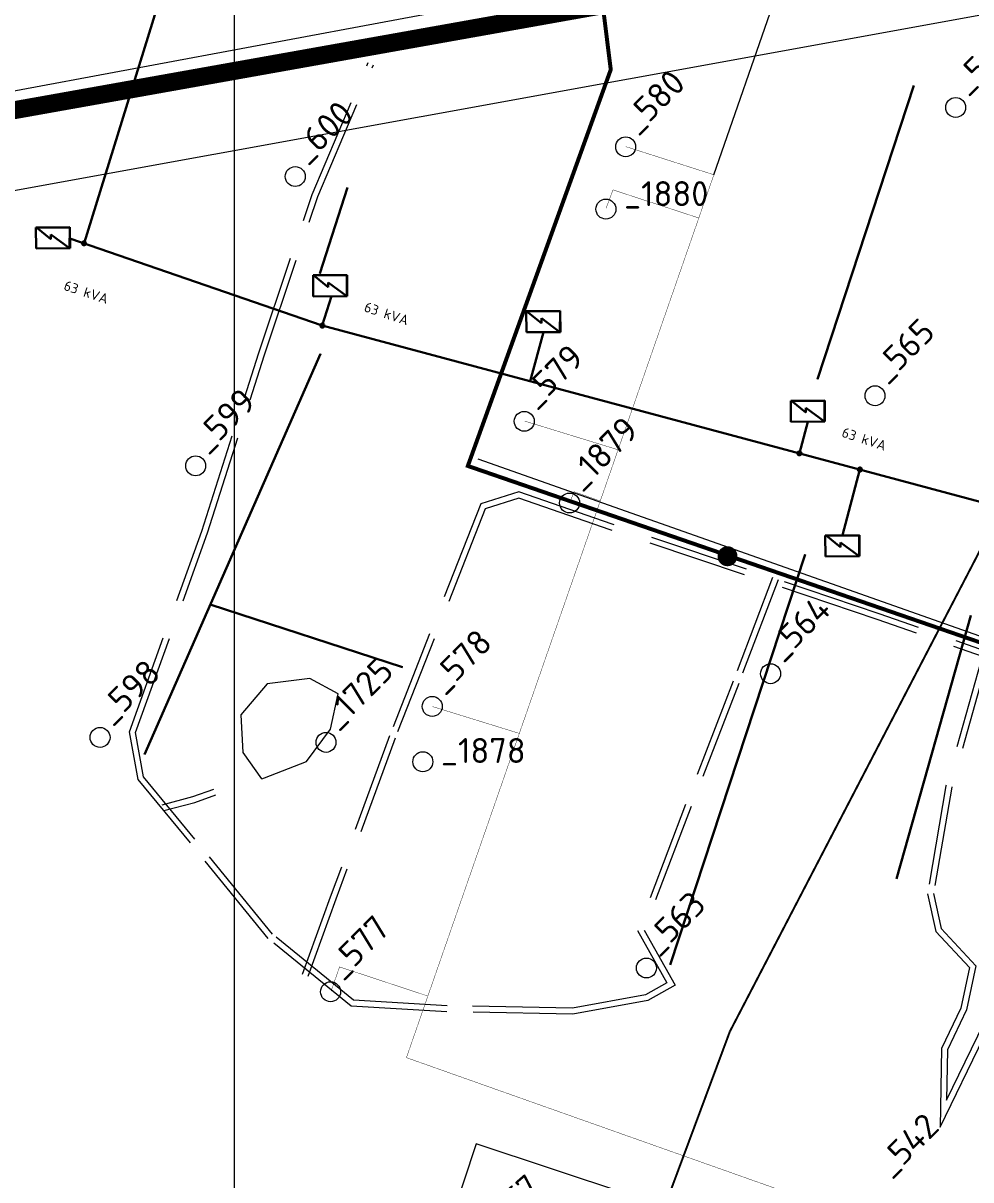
# Model space of a CAD drawing. Header units: millimetres. Extents: x 519 to 9564855, y -810 to 5021775.
# Drawn here: x 9529894 to 9530369, y 4999253 to 4999832 of the extents above; entities that cross this region are included whole.
import ezdxf

# ---------------------------------------------------------------- set-up
doc = ezdxf.new("R2010")
doc.units = ezdxf.units.MM
doc.header["$LTSCALE"] = 2
doc.header["$MEASUREMENT"] = 0
doc.linetypes.add('92051501$0$GROUND2', pattern=[35, 25, -10])
for name, color, linetype in [('GRID_PULKOVO', 7, 'Continuous'), ('OilColl&Flowlines', 3, 'Continuous'), ('OLD WELLS(dr.bfr2000)', 24, 'Continuous'), ('PPLINE_WAT', 7, 'WTR_LINE'), ('ROAD_ASF', 9, 'Continuous'), ('ROAD_GROUND', 9, 'Continuous'), ('stage 7.frame', 7, 'Continuous'), ('vodovod', 5, 'Continuous')]:
    doc.layers.add(name, color=color, linetype=linetype)
for name, color, linetype, lineweight in [('SteamInjInfrastructure', 25, 'Continuous', 100), ('Оптиковолоконный кабель', 220, 'CAB6', 20), ('Электро', 1, 'Continuous', 30), ('Электроснаб', 1, 'Continuous', 18), ('Электроснабжене', 1, 'Continuous', 18)]:
    doc.layers.add(name, color=color, linetype=linetype, lineweight=lineweight)
doc.styles.add('92051501$0$STANDARD', font='simplex.shx')
doc.styles.add('Elect', font='isocpeur.ttf')
doc.styles.get("Standard").update_dxf_attribs({"font": 'isocpeur.ttf', "width": 0.5})
doc.linetypes.add('CAB', pattern='A,0.7,-0.43403,["K",Standard,S=0.9,R=0,X=-0.4,Y=-0.3],-0.8', length=1.93403)
doc.linetypes.add('CAB6', pattern='A,0.9,-0.9,["6",Standard,S=0.9,R=0,X=-0.8,Y=-0.4],11', length=12.8)
doc.linetypes.add('STM_LINE', pattern='A,0.5,-0.2,["S",92051501$0$STANDARD,S=0.1,R=0,X=-0.1,Y=-0.05],-0.05', length=0.75)
doc.linetypes.add('WTR_LINE', pattern='A,0.5,-0.2,["W",92051501$0$STANDARD,S=0.1,R=0,X=-0.1,Y=-0.05],-0.05', length=0.75)

msp = doc.modelspace()

# ---------------------------------------------------------------- linework, layer by layer
at = {"color": 150, "lineweight": 0, "ltscale": 5}
msp.add_line((9530240.27257, 4999756.28606), (9530359.05983, 5000097.37946), dxfattribs=at)
at = {"layer": 'GRID_PULKOVO', "lineweight": 0}
msp.add_line((9530000, 5010000), (9530000, 4992000), dxfattribs=at)
at = {"layer": 'OilColl&Flowlines', "lineweight": 0, "const_width": 2}
msp.add_lwpolyline([(9530807.76635, 4999360.99414), (9530575.437, 4999452.555), (9530117.037, 4999610.455), (9530188.637, 4999808.955), (9530167.037, 4999981.955), (9530165.837, 4999982.555), (9530164.837, 4999982.955), (9530155.337, 4999986.355)], dxfattribs=at)
at = {"layer": 'OilColl&Flowlines', "color": 6, "linetype": 'ByBlock', "lineweight": 0, "ltscale": 2, "const_width": 1}
for points in [[(9530431.8, 4999680.1), (9530248.3, 4999327.2)], [(9530248.3, 4999327.2), (9530074.61052, 4998860.57769)]]:
    msp.add_lwpolyline(points, dxfattribs=at)
at = {"layer": 'OilColl&Flowlines', "lineweight": 0, "const_width": 5}
msp.add_lwpolyline([(9530247.36878, 4999567.72246, 1), (9530246.84014, 4999562.75048, 1)], format="xyb", close=True, dxfattribs=at)
at = {"layer": 'OLD WELLS(dr.bfr2000)', "lineweight": 0}
for centre in [(9530361.4, 4999790), (9530196.1, 4999770.3), (9530030.6, 4999755.4), (9530186.2, 4999739.1), (9530321, 4999645.6), (9530145.3, 4999632.8), (9529980.7, 4999610.5), (9530168, 4999591.9), (9530268.7, 4999506.4), (9530099.2, 4999490), (9529932.8, 4999474.5), (9530046, 4999472), (9530094.5, 4999462.3), (9530206.5, 4999359), (9530048.3, 4999347.1)]:
    msp.add_circle(centre, 5, dxfattribs=at)
at = {"layer": 'PPLINE_WAT', "color": 5, "lineweight": 0, "ltscale": 2}
msp.add_lwpolyline([(9529678.04536, 4999710.05417), (9530509.067, 4999861.038), (9530574.027, 4999857.44), (9530635.798, 4999849.551), (9530710.92893, 4999832.69702), (9530791.425, 4999806.726), (9532887.30423, 4999049.66301), (9532891.568, 4999047.93), (9533000, 4999292.00293)], dxfattribs=at)
at = {"layer": 'ROAD_ASF', "lineweight": 0}
for points in [[(9527474.32311, 5000617.56906), (9528116.89056, 5000310.63684), (9528226.81042, 5000254.72721), (9528337.76363, 5000207.62802), (9528423.33384, 5000175.53919), (9528508.23721, 5000140.55539), (9528831.91636, 4999991.29355), (9528958.52373, 4999929.76891), (9529199.19997, 4999816.72519), (9529420.2383, 4999714.80045), (9529519.78295, 4999725.69735), (9530586.07899, 4999915.82845), (9531035.1768, 4999767.30001), (9531137.77581, 4999727.02189), (9531247.69257, 4999681.75617), (9532796.3991, 4999126.78216), (9532853.27595, 4999098.34373), (9532865.72759, 4999063.50198), (9532802.29469, 4998894.888), (9532387.6961, 4997953.31546)], [(9527471.737, 5000612.155), (9528114.237, 5000305.255), (9528224.27506, 5000249.28525), (9528335.537, 5000202.055), (9528421.137, 5000169.955), (9528505.837, 5000135.055), (9528829.3486, 4999985.87043), (9528955.937, 4999924.355), (9529196.66831, 4999811.28542), (9529419.237, 4999708.655), (9529520.637, 4999719.755), (9530585.637, 4999909.655), (9531033.137, 4999761.655), (9531135.537, 4999721.455), (9531245.537, 4999676.155), (9531543.14748, 4999569.50724)]]:
    msp.add_lwpolyline(points, dxfattribs=at)
at = {"layer": 'ROAD_GROUND', "color": 8, "lineweight": 0, "const_width": 9}
msp.add_lwpolyline([(9527473.0333, 5000614.86048), (9528115.56378, 5000307.94592), (9528225.54274, 5000252.00623), (9528336.65031, 5000204.84151), (9528422.23542, 5000172.7471), (9528507.0371, 5000137.8052), (9528830.63248, 4999988.58199), (9528957.24834, 4999927.05352), (9529197.94374, 4999814.00088), (9529419.73765, 4999711.72773), (9529520.20998, 4999722.72618), (9530585.85799, 4999912.74173), (9531034.1569, 4999764.47751), (9531136.65641, 4999724.23844), (9531246.61478, 4999678.95558), (9532795.21805, 4999124.01858), (9532850.85648, 4999096.19937), (9532862.5323, 4999063.52849), (9532799.51584, 4998896.0215), (9532384.95048, 4997954.52443)], dxfattribs=at)
at = {"layer": 'ROAD_GROUND', "linetype": '92051501$0$GROUND2', "lineweight": 0}
for points in [[(9530272.43189, 4999553.44954), (9530252.737, 4999501.555), (9530228.937, 4999439.855), (9530205.337, 4999377.955), (9530220.837, 4999350.355), (9530207.137, 4999342.755), (9530169.68372, 4999335.93818), (9530106.537, 4999337.055), (9530058.637, 4999339.955), (9530017.037, 4999373.755), (9529978.037, 4999421.655), (9529951.84013, 4999453.41259), (9529947.537, 4999477.255), (9529983.837, 4999577.855), (9530012.337, 4999667.055), (9530039.037, 4999746.455), (9530067.037, 4999812.455)], [(9530269.62709, 4999554.51401), (9530249.93509, 4999502.62708), (9530226.13591, 4999440.92921), (9530202.03332, 4999377.71099), (9530216.74459, 4999351.51545), (9530206.11373, 4999345.61804), (9530169.43927, 4999338.94298), (9530106.65423, 4999340.0534), (9530059.78057, 4999342.89126), (9530019.16844, 4999375.88862), (9529980.35734, 4999423.55661), (9529954.6532, 4999454.71688), (9529950.63243, 4999476.99479), (9529986.67777, 4999576.88902), (9530015.18777, 4999666.12032), (9530041.84378, 4999745.38951), (9530069.79874, 4999811.28335)], [(9531004.22578, 4999451.42408), (9530970.537, 4999376.655), (9530920.837, 4999286.655), (9530896.237, 4999298.555), (9530873.31154, 4999306.84464), (9530832.137, 4999347.455), (9530624.137, 4999426.255), (9530474.737, 4999482.855), (9530323.037, 4999536.455), (9530189.337, 4999581.355), (9530142.637, 4999597.455), (9530123.537, 4999591.455), (9530077.837, 4999475.255), (9530048.137, 4999394.455), (9530034.037, 4999355.755)], [(9531006.96096, 4999450.19168), (9530973.2221, 4999375.31147), (9530922.08921, 4999282.71669), (9530895.07061, 4999295.78666), (9530871.67305, 4999304.24701), (9530830.48155, 4999344.87409), (9530623.07389, 4999423.44969), (9530473.70574, 4999480.03762), (9530322.05969, 4999533.61856), (9530188.37056, 4999578.51491), (9530142.59338, 4999594.29676), (9530125.80405, 4999589.02262), (9530080.64118, 4999474.18836), (9530050.95428, 4999393.424), (9530036.85574, 4999354.72802)], [(9530375.50952, 4999517.91494), (9530356.537, 4999450.255), (9530347.237, 4999396.155), (9530351.437, 4999377.355), (9530368.30142, 4999359.18272), (9530364.037, 4999338.955), (9530354.237, 4999318.655), (9530353.637, 4999279.355), (9530390.74635, 4999355.44425), (9530381.837, 4999403.455), (9530427.837, 4999467.655), (9530440.737, 4999489.455)], [(9530378.39811, 4999517.10495), (9530359.4674, 4999449.59412), (9530350.29403, 4999396.23076), (9530354.18792, 4999378.80097), (9530371.55745, 4999360.0844), (9530366.89723, 4999337.97924), (9530357.22654, 4999317.94709), (9530356.84217, 4999292.7707), (9530387.61615, 4999355.86987), (9530378.65425, 4999404.16378), (9530425.32197, 4999469.29568), (9530438.15516, 4999490.98279)], [(9530013.80795, 4999453.7866), (9530015.137, 4999454.255), (9530036.237, 4999462.455), (9530048.237, 4999478.655), (9530052.037, 4999496.255), (9530037.937, 4999503.955), (9530016.51248, 4999501.30504), (9530003.36909, 4999485.81242), (9530004.38012, 4999466.95182), (9530013.73631, 4999453.76135)], [(9529963.91595, 4999440.74466), (9529979.35371, 4999444.82457), (9529989.75815, 4999448.49146)], [(9529964.68248, 4999437.84424), (9529980.237, 4999441.955), (9529990.75534, 4999445.66204)]]:
    msp.add_lwpolyline(points, dxfattribs=at)
at = {"layer": 'stage 7.frame', "color": 0, "linetype": 'ByBlock', "lineweight": 0}
msp.add_lwpolyline([(9530102.38202, 4999213.87759), (9530178.36254, 4999188.73701), (9530197.21798, 4999245.72241), (9530121.23745, 4999270.86299)], close=True, dxfattribs=at)
at = {"layer": 'SteamInjInfrastructure', "color": 6, "linetype": 'STM_LINE', "lineweight": 0, "ltscale": 15}
msp.add_line((9530900.27681, 4999339.42056), (9530122.141, 4999613.797), dxfattribs=at)
at = {"layer": 'vodovod', "linetype": 'WTR_LINE', "lineweight": 0, "ltscale": 5, "const_width": 0.2, "elevation": -8.49546}
for points in [[(9530874.60274, 5000116.82582), (9530713.5697, 4999649.86496), (9530740.56833, 4999585.67768), (9530583.71638, 4999137.87069), (9530086.28228, 4999314.10839), (9530240.27257, 4999756.28606), (9530196.17035, 4999770.3816)], [(9530192.30847, 4999618.55884), (9530145.54235, 4999632.91869)]]:
    msp.add_lwpolyline(points, dxfattribs=at)
at = {"layer": 'vodovod', "linetype": 'WTR_LINE', "lineweight": 0, "ltscale": 5, "const_width": 0.2}
for points in [[(9530232.68042, 4999734.65617), (9530189.7761, 4999748.72106), (9530186.21378, 4999739.37708)], [(9530183.34658, 4999592.89265), (9530170.21327, 4999597.54093), (9530168.10551, 4999591.92334)], [(9530142.78155, 4999476.51021), (9530099.37143, 4999489.93786)], [(9530097.09148, 4999344.92846), (9530052.7741, 4999359.5524), (9530048.50105, 4999347.27473)]]:
    msp.add_lwpolyline(points, dxfattribs=at)
at = {"layer": 'Оптиковолоконный кабель', "linetype": 'CAB', "lineweight": 0, "ltscale": 0.5, "elevation": -37.2261}
msp.add_lwpolyline([(9531490.1621, 4999598.2241), (9531158.3562, 4999721.9177), (9531066.8075, 4999758.8072), (9531030.3198, 4999773.1715), (9530905.0902, 4999813.4667), (9530597.9783, 4999915.6749), (9530571.9531, 4999920.59), (9530548.2961, 4999920.9237), (9530281.0979, 4999871.2053), (9529883.41911, 4999796.94718)], dxfattribs=at)
at = {"layer": 'Электро'}
for p, q in [((9530008.66187, 4999992.43005, -0.00006), (9529924.77819, 4999721.95058, -0.00006)), ((9530292.18979, 4999653.96398, 0), (9530340.39014, 4999800.98174, 0)), ((9530042.88683, 4999706.7589, -0.00006), (9530056.82222, 4999749.92989, -0.00006)), ((9529900.67226, 4999729.94018, -0.00006), (9529917.72069, 4999730.04452, -0.00006)), ((9529900.73696, 4999719.36783, -0.00006), (9529900.67226, 4999729.94018, -0.00006)), ((9529917.62344, 4999729.94607, -0.00006), (9529901.02784, 4999729.84451, -0.00006)), ((9529901.02784, 4999729.84451, -0.00006), (9529908.23962, 4999724.01727, -0.00006)), ((9529917.54975, 4999719.50361, -0.00006), (9529917.62344, 4999729.94607, -0.00006)), ((9529917.72069, 4999730.04452, -0.00006), (9529917.7854, 4999719.47217, -0.00006)), ((9529908.23962, 4999724.01727, -0.00006), (9529908.22508, 4999726.3925, -0.00006)), ((9529908.22508, 4999726.3925, -0.00006), (9529917.54975, 4999719.50361, -0.00006)), ((9529917.7554, 4999724.37338, -0.00006), (9530044.15245, 4999680.76747, -0.00006)), ((9529917.7854, 4999719.47217, -0.00006), (9529900.73696, 4999719.36783, -0.00006)), ((9530039.54195, 4999705.92455, 0), (9530056.59038, 4999706.02888, 0)), ((9530039.60665, 4999695.35219, 0), (9530039.54195, 4999705.92455, 0)), ((9530056.49313, 4999705.93043, 0), (9530039.89753, 4999705.82887, 0)), ((9530039.89753, 4999705.82887, 0), (9530047.10931, 4999700.00164, 0)), ((9530056.41943, 4999695.48797, 0), (9530056.49313, 4999705.93043, 0)), ((9530056.59038, 4999706.02888, 0), (9530056.65508, 4999695.45653, 0)), ((9530047.10931, 4999700.00164, 0), (9530047.09477, 4999702.37687, 0)), ((9530047.09477, 4999702.37687, 0), (9530056.41943, 4999695.48797, 0)), ((9530056.65508, 4999695.45653, 0), (9530039.60665, 4999695.35219, 0)), ((9530044.15245, 4999680.76747, -0.00006), (9530048.77625, 4999695.5537, -0.00006)), ((9530146.31107, 4999687.95809), (9530163.3595, 4999688.06242)), ((9530146.37577, 4999677.38573), (9530146.31107, 4999687.95809)), ((9530163.26225, 4999687.96397), (9530146.66665, 4999687.86241)), ((9530146.66665, 4999687.86241), (9530153.87843, 4999682.03517)), ((9530153.87843, 4999682.03517), (9530153.86389, 4999684.41041)), ((9530153.86389, 4999684.41041), (9530163.18856, 4999677.52151)), ((9530163.18856, 4999677.52151), (9530163.26225, 4999687.96397)), ((9530163.3595, 4999688.06242), (9530163.4242, 4999677.49007)), ((9530044.15245, 4999680.76747, -0.00006), (9530399.27825, 4999585.67414, 0)), ((9530163.4242, 4999677.49007), (9530146.37577, 4999677.38573)), ((9530154.89999, 4999677.4379), (9530148.3223, 4999652.87353, -0.00004)), ((9530043.18799, 4999666.52442, -0.00006), (9529955.04925, 4999465.89739, -0.00006)), ((9530278.78821, 4999643.13141, 0), (9530295.83664, 4999643.23575, 0)), ((9530278.85291, 4999632.55906, 0), (9530278.78821, 4999643.13141, 0)), ((9530295.73939, 4999643.1373, 0), (9530279.14379, 4999643.03573, 0)), ((9530279.14379, 4999643.03573, 0), (9530286.35557, 4999637.2085, 0)), ((9530295.6657, 4999632.69484, 0), (9530295.73939, 4999643.1373, 0)), ((9530295.83664, 4999643.23575, 0), (9530295.90134, 4999632.6634, 0)), ((9530286.35557, 4999637.2085, 0), (9530286.34103, 4999639.58373, 0)), ((9530286.34103, 4999639.58373, 0), (9530295.6657, 4999632.69484, 0)), ((9530295.90134, 4999632.6634, 0), (9530278.85291, 4999632.55906, 0)), ((9530287.37713, 4999632.61123, 0), (9530283.13631, 4999616.77389, -0.00002)), ((9530304.62866, 4999575.70673, 0), (9530313.45167, 4999608.65624, -0.00001)), ((9530296.10445, 4999575.65456, 0), (9530313.15288, 4999575.7589, 0)), ((9530296.16915, 4999565.08221, 0), (9530296.10445, 4999575.65456, 0)), ((9530313.05562, 4999575.66045, 0), (9530296.46002, 4999575.55888, 0)), ((9530296.46002, 4999575.55888, 0), (9530303.6718, 4999569.73165, 0)), ((9530312.98193, 4999565.21798, 0), (9530313.05562, 4999575.66045, 0)), ((9530313.15288, 4999575.7589, 0), (9530313.21758, 4999565.18654, 0)), ((9530303.6718, 4999569.73165, 0), (9530303.65727, 4999572.10688, 0)), ((9530303.65727, 4999572.10688, 0), (9530312.98193, 4999565.21798, 0)), ((9530285.97924, 4999566.14822, 0), (9530218.37884, 4999360.63193, 0)), ((9530313.21758, 4999565.18654, 0), (9530296.16915, 4999565.08221, 0)), ((9529988.04977, 4999541.01527, -0.00006), (9530084.25087, 4999509.73665)), ((9530368.99169, 4999535.54511, 0), (9530331.81671, 4999403.62003, 0))]:
    msp.add_line(p, q, dxfattribs=at)
at = {"layer": 'Электро', "ltscale": 25}
for centre, start, end in [((9529924.77764, 4999721.95077, -0.00006), 162, 342), ((9529924.77764, 4999721.95077, -0.00006), 342, 162), ((9530044.1519, 4999680.76766, -0.00006), 162, 342), ((9530044.1519, 4999680.76766, -0.00006), 342, 162), ((9530283.13576, 4999616.77408, -0.00002), 162, 342), ((9530283.13576, 4999616.77408, -0.00002), 342, 162), ((9530313.45112, 4999608.65642, -0.00001), 162, 342), ((9530313.45112, 4999608.65642, -0.00001), 342, 162)]:
    msp.add_arc(centre, 1, start, end, dxfattribs=at)
at = {"layer": 'Электроснаб', "color": 1, "linetype": 'ByBlock', "lineweight": 0}
for p, q in [((9530008.66187, 4999992.43005, -0.00006), (9529924.77819, 4999721.95058, -0.00006)), ((9530292.18979, 4999653.96398, 0), (9530340.39014, 4999800.98174, 0)), ((9530042.88683, 4999706.7589, -0.00006), (9530056.82222, 4999749.92989, -0.00006)), ((9529900.67226, 4999729.94018, -0.00006), (9529917.72069, 4999730.04452, -0.00006)), ((9529900.73696, 4999719.36783, -0.00006), (9529900.67226, 4999729.94018, -0.00006)), ((9529917.62344, 4999729.94607, -0.00006), (9529901.02784, 4999729.84451, -0.00006)), ((9529901.02784, 4999729.84451, -0.00006), (9529908.23962, 4999724.01727, -0.00006)), ((9529917.54975, 4999719.50361, -0.00006), (9529917.62344, 4999729.94607, -0.00006)), ((9529917.72069, 4999730.04452, -0.00006), (9529917.7854, 4999719.47217, -0.00006)), ((9529908.23962, 4999724.01727, -0.00006), (9529908.22508, 4999726.3925, -0.00006)), ((9529908.22508, 4999726.3925, -0.00006), (9529917.54975, 4999719.50361, -0.00006)), ((9529917.7554, 4999724.37338, -0.00006), (9530044.15245, 4999680.76747, -0.00006)), ((9529917.7854, 4999719.47217, -0.00006), (9529900.73696, 4999719.36783, -0.00006)), ((9530039.54195, 4999705.92455, 0), (9530056.59038, 4999706.02888, 0)), ((9530039.60665, 4999695.35219, 0), (9530039.54195, 4999705.92455, 0)), ((9530056.49313, 4999705.93043, 0), (9530039.89753, 4999705.82887, 0)), ((9530039.89753, 4999705.82887, 0), (9530047.10931, 4999700.00164, 0)), ((9530056.41943, 4999695.48797, 0), (9530056.49313, 4999705.93043, 0)), ((9530056.59038, 4999706.02888, 0), (9530056.65508, 4999695.45653, 0)), ((9530047.10931, 4999700.00164, 0), (9530047.09477, 4999702.37687, 0)), ((9530047.09477, 4999702.37687, 0), (9530056.41943, 4999695.48797, 0)), ((9530056.65508, 4999695.45653, 0), (9530039.60665, 4999695.35219, 0)), ((9530044.15245, 4999680.76747, -0.00006), (9530048.77625, 4999695.5537, -0.00006)), ((9530146.31107, 4999687.95809), (9530163.3595, 4999688.06242)), ((9530146.37577, 4999677.38573), (9530146.31107, 4999687.95809)), ((9530163.26225, 4999687.96397), (9530146.66665, 4999687.86241)), ((9530146.66665, 4999687.86241), (9530153.87843, 4999682.03517)), ((9530153.87843, 4999682.03517), (9530153.86389, 4999684.41041)), ((9530153.86389, 4999684.41041), (9530163.18856, 4999677.52151)), ((9530163.18856, 4999677.52151), (9530163.26225, 4999687.96397)), ((9530163.3595, 4999688.06242), (9530163.4242, 4999677.49007)), ((9530044.15245, 4999680.76747, -0.00006), (9530399.27825, 4999585.67414, 0)), ((9530163.4242, 4999677.49007), (9530146.37577, 4999677.38573)), ((9530154.89999, 4999677.4379), (9530148.3223, 4999652.87353, -0.00004)), ((9530043.18799, 4999666.52442, -0.00006), (9529955.04925, 4999465.89739, -0.00006)), ((9530278.78821, 4999643.13141, 0), (9530295.83664, 4999643.23575, 0)), ((9530278.85291, 4999632.55906, 0), (9530278.78821, 4999643.13141, 0)), ((9530295.73939, 4999643.1373, 0), (9530279.14379, 4999643.03573, 0)), ((9530279.14379, 4999643.03573, 0), (9530286.35557, 4999637.2085, 0)), ((9530295.6657, 4999632.69484, 0), (9530295.73939, 4999643.1373, 0)), ((9530295.83664, 4999643.23575, 0), (9530295.90134, 4999632.6634, 0)), ((9530286.35557, 4999637.2085, 0), (9530286.34103, 4999639.58373, 0)), ((9530286.34103, 4999639.58373, 0), (9530295.6657, 4999632.69484, 0)), ((9530295.90134, 4999632.6634, 0), (9530278.85291, 4999632.55906, 0)), ((9530287.37713, 4999632.61123, 0), (9530283.13631, 4999616.77389, -0.00002)), ((9530304.62866, 4999575.70673, 0), (9530313.45167, 4999608.65624, -0.00001)), ((9530296.10445, 4999575.65456, 0), (9530313.15288, 4999575.7589, 0)), ((9530296.16915, 4999565.08221, 0), (9530296.10445, 4999575.65456, 0)), ((9530313.05562, 4999575.66045, 0), (9530296.46002, 4999575.55888, 0)), ((9530296.46002, 4999575.55888, 0), (9530303.6718, 4999569.73165, 0)), ((9530312.98193, 4999565.21798, 0), (9530313.05562, 4999575.66045, 0)), ((9530313.15288, 4999575.7589, 0), (9530313.21758, 4999565.18654, 0)), ((9530303.6718, 4999569.73165, 0), (9530303.65727, 4999572.10688, 0)), ((9530303.65727, 4999572.10688, 0), (9530312.98193, 4999565.21798, 0)), ((9530285.97924, 4999566.14822, 0), (9530218.37884, 4999360.63193, 0)), ((9530313.21758, 4999565.18654, 0), (9530296.16915, 4999565.08221, 0)), ((9529988.04977, 4999541.01527, -0.00006), (9530084.25087, 4999509.73665)), ((9530368.99169, 4999535.54511, 0), (9530331.81671, 4999403.62003, 0))]:
    msp.add_line(p, q, dxfattribs=at)
at = {"layer": 'Электроснаб', "color": 1, "linetype": 'ByBlock', "lineweight": 0, "ltscale": 25}
for centre, start, end in [((9529924.77764, 4999721.95077, -0.00006), 162, 342), ((9529924.77764, 4999721.95077, -0.00006), 342, 162), ((9530044.1519, 4999680.76766, -0.00006), 162, 342), ((9530044.1519, 4999680.76766, -0.00006), 342, 162), ((9530283.13576, 4999616.77408, -0.00002), 162, 342), ((9530283.13576, 4999616.77408, -0.00002), 342, 162), ((9530313.45112, 4999608.65642, -0.00001), 162, 342), ((9530313.45112, 4999608.65642, -0.00001), 342, 162)]:
    msp.add_arc(centre, 1, start, end, dxfattribs=at)
at = {"layer": 'Электроснабжене', "color": 1, "linetype": 'ByBlock', "lineweight": 0}
for p, q in [((9530008.66187, 4999992.43005, -0.00006), (9529924.77819, 4999721.95058, -0.00006)), ((9530292.18979, 4999653.96398, 0), (9530340.39014, 4999800.98174, 0)), ((9530042.88683, 4999706.7589, -0.00006), (9530056.82222, 4999749.92989, -0.00006)), ((9529900.67226, 4999729.94018, -0.00006), (9529917.72069, 4999730.04452, -0.00006)), ((9529900.73696, 4999719.36783, -0.00006), (9529900.67226, 4999729.94018, -0.00006)), ((9529917.62344, 4999729.94607, -0.00006), (9529901.02784, 4999729.84451, -0.00006)), ((9529901.02784, 4999729.84451, -0.00006), (9529908.23962, 4999724.01727, -0.00006)), ((9529917.54975, 4999719.50361, -0.00006), (9529917.62344, 4999729.94607, -0.00006)), ((9529917.72069, 4999730.04452, -0.00006), (9529917.7854, 4999719.47217, -0.00006)), ((9529908.23962, 4999724.01727, -0.00006), (9529908.22508, 4999726.3925, -0.00006)), ((9529908.22508, 4999726.3925, -0.00006), (9529917.54975, 4999719.50361, -0.00006)), ((9529917.7554, 4999724.37338, -0.00006), (9530044.15245, 4999680.76747, -0.00006)), ((9529917.7854, 4999719.47217, -0.00006), (9529900.73696, 4999719.36783, -0.00006)), ((9530039.54195, 4999705.92455, 0), (9530056.59038, 4999706.02888, 0)), ((9530039.60665, 4999695.35219, 0), (9530039.54195, 4999705.92455, 0)), ((9530056.49313, 4999705.93043, 0), (9530039.89753, 4999705.82887, 0)), ((9530039.89753, 4999705.82887, 0), (9530047.10931, 4999700.00164, 0)), ((9530056.41943, 4999695.48797, 0), (9530056.49313, 4999705.93043, 0)), ((9530056.59038, 4999706.02888, 0), (9530056.65508, 4999695.45653, 0)), ((9530047.10931, 4999700.00164, 0), (9530047.09477, 4999702.37687, 0)), ((9530047.09477, 4999702.37687, 0), (9530056.41943, 4999695.48797, 0)), ((9530056.65508, 4999695.45653, 0), (9530039.60665, 4999695.35219, 0)), ((9530044.15245, 4999680.76747, -0.00006), (9530048.77625, 4999695.5537, -0.00006)), ((9530146.31107, 4999687.95809), (9530163.3595, 4999688.06242)), ((9530146.37577, 4999677.38573), (9530146.31107, 4999687.95809)), ((9530163.26225, 4999687.96397), (9530146.66665, 4999687.86241)), ((9530146.66665, 4999687.86241), (9530153.87843, 4999682.03517)), ((9530153.87843, 4999682.03517), (9530153.86389, 4999684.41041)), ((9530153.86389, 4999684.41041), (9530163.18856, 4999677.52151)), ((9530163.18856, 4999677.52151), (9530163.26225, 4999687.96397)), ((9530163.3595, 4999688.06242), (9530163.4242, 4999677.49007)), ((9530044.15245, 4999680.76747, -0.00006), (9530399.27825, 4999585.67414, 0)), ((9530163.4242, 4999677.49007), (9530146.37577, 4999677.38573)), ((9530154.89999, 4999677.4379), (9530148.3223, 4999652.87353, -0.00004)), ((9530043.18799, 4999666.52442, -0.00006), (9529955.04925, 4999465.89739, -0.00006)), ((9530278.78821, 4999643.13141, 0), (9530295.83664, 4999643.23575, 0)), ((9530278.85291, 4999632.55906, 0), (9530278.78821, 4999643.13141, 0)), ((9530295.73939, 4999643.1373, 0), (9530279.14379, 4999643.03573, 0)), ((9530279.14379, 4999643.03573, 0), (9530286.35557, 4999637.2085, 0)), ((9530295.6657, 4999632.69484, 0), (9530295.73939, 4999643.1373, 0)), ((9530295.83664, 4999643.23575, 0), (9530295.90134, 4999632.6634, 0)), ((9530286.35557, 4999637.2085, 0), (9530286.34103, 4999639.58373, 0)), ((9530286.34103, 4999639.58373, 0), (9530295.6657, 4999632.69484, 0)), ((9530295.90134, 4999632.6634, 0), (9530278.85291, 4999632.55906, 0)), ((9530287.37713, 4999632.61123, 0), (9530283.13631, 4999616.77389, -0.00002)), ((9530304.62866, 4999575.70673, 0), (9530313.45167, 4999608.65624, -0.00001)), ((9530296.10445, 4999575.65456, 0), (9530313.15288, 4999575.7589, 0)), ((9530296.16915, 4999565.08221, 0), (9530296.10445, 4999575.65456, 0)), ((9530313.05562, 4999575.66045, 0), (9530296.46002, 4999575.55888, 0)), ((9530296.46002, 4999575.55888, 0), (9530303.6718, 4999569.73165, 0)), ((9530312.98193, 4999565.21798, 0), (9530313.05562, 4999575.66045, 0)), ((9530313.15288, 4999575.7589, 0), (9530313.21758, 4999565.18654, 0)), ((9530303.6718, 4999569.73165, 0), (9530303.65727, 4999572.10688, 0)), ((9530303.65727, 4999572.10688, 0), (9530312.98193, 4999565.21798, 0)), ((9530285.97924, 4999566.14822, 0), (9530218.37884, 4999360.63193, 0)), ((9530313.21758, 4999565.18654, 0), (9530296.16915, 4999565.08221, 0)), ((9529988.04977, 4999541.01527, -0.00006), (9530084.25087, 4999509.73665)), ((9530368.99169, 4999535.54511, 0), (9530331.81671, 4999403.62003, 0))]:
    msp.add_line(p, q, dxfattribs=at)
at = {"layer": 'Электроснабжене', "color": 1, "linetype": 'ByBlock', "lineweight": 0, "ltscale": 25}
for centre, start, end in [((9529924.77764, 4999721.95077, -0.00006), 162, 342), ((9529924.77764, 4999721.95077, -0.00006), 342, 162), ((9530044.1519, 4999680.76766, -0.00006), 162, 342), ((9530044.1519, 4999680.76766, -0.00006), 342, 162), ((9530283.13576, 4999616.77408, -0.00002), 162, 342), ((9530283.13576, 4999616.77408, -0.00002), 342, 162), ((9530313.45112, 4999608.65642, -0.00001), 162, 342), ((9530313.45112, 4999608.65642, -0.00001), 342, 162)]:
    msp.add_arc(centre, 1, start, end, dxfattribs=at)

# ---------------------------------------------------------------- texts
at = {"layer": 'OLD WELLS(dr.bfr2000)', "lineweight": 0, "style": 'Elect'}
for s, rotation, p in [(' _566', 44.99999992, (9530361.4, 4999790)), (' _580', 44.99999992, (9530196.1, 4999770.3)), (' _600', 44.99999992, (9530030.6, 4999755.4)), (' _1880', 0.03369399, (9530187.36419, 4999740.56749)), (' _565', 44.99999992, (9530321, 4999645.6)), (' _579', 44.99999992, (9530145.3, 4999632.8)), (' _599', 44.99999992, (9529980.7, 4999610.5)), (' _1879', 44.99999992, (9530168, 4999591.9)), (' _564', 44.99999992, (9530268.7, 4999506.4)), (' _578', 44.99999992, (9530099.2, 4999490)), (' _1725', 44.99999992, (9530046, 4999472)), (' _598', 44.99999992, (9529932.8, 4999474.5)), (' _1878', 0.033862, (9530095.63834, 4999461.65739)), (' _563', 44.99999992, (9530206.5, 4999359)), (' _577', 44.99999992, (9530048.3, 4999347.1)), (' _542', 44.99999992, (9530323.2, 4999247.7))]:
    msp.add_text(s, height=12.5, rotation=rotation, dxfattribs=at).set_placement(p)
at = {"layer": 'stage 7.frame', "color": 0, "linetype": 'ByBlock', "lineweight": 0, "style": 'Elect'}
msp.add_text('3857', height=12, rotation=41, dxfattribs=at).set_placement((9530127.98804, 4999224.76754))
at = {"layer": 'Электро'}
for p in [(9529914.21543, 4999698.72927, -0.00006), (9530064.65266, 4999687.97969, -0.00006), (9530303.89892, 4999625.18655, -0.00006)]:
    msp.add_text('63 kVA', height=5, rotation=341.691556, dxfattribs=at).set_placement(p)
at = {"layer": 'Электроснаб', "color": 1, "linetype": 'ByBlock', "lineweight": 0}
for p in [(9529914.21543, 4999698.72927, -0.00006), (9530064.65266, 4999687.97969, -0.00006), (9530303.89892, 4999625.18655, -0.00006)]:
    msp.add_text('63 kVA', height=5, rotation=341.691556, dxfattribs=at).set_placement(p)
at = {"layer": 'Электроснабжене', "color": 1, "linetype": 'ByBlock', "lineweight": 0}
for p in [(9529914.21543, 4999698.72927, -0.00006), (9530064.65266, 4999687.97969, -0.00006), (9530303.89892, 4999625.18655, -0.00006)]:
    msp.add_text('63 kVA', height=5, rotation=341.691556, dxfattribs=at).set_placement(p)

doc.saveas('drawing.dxf')
